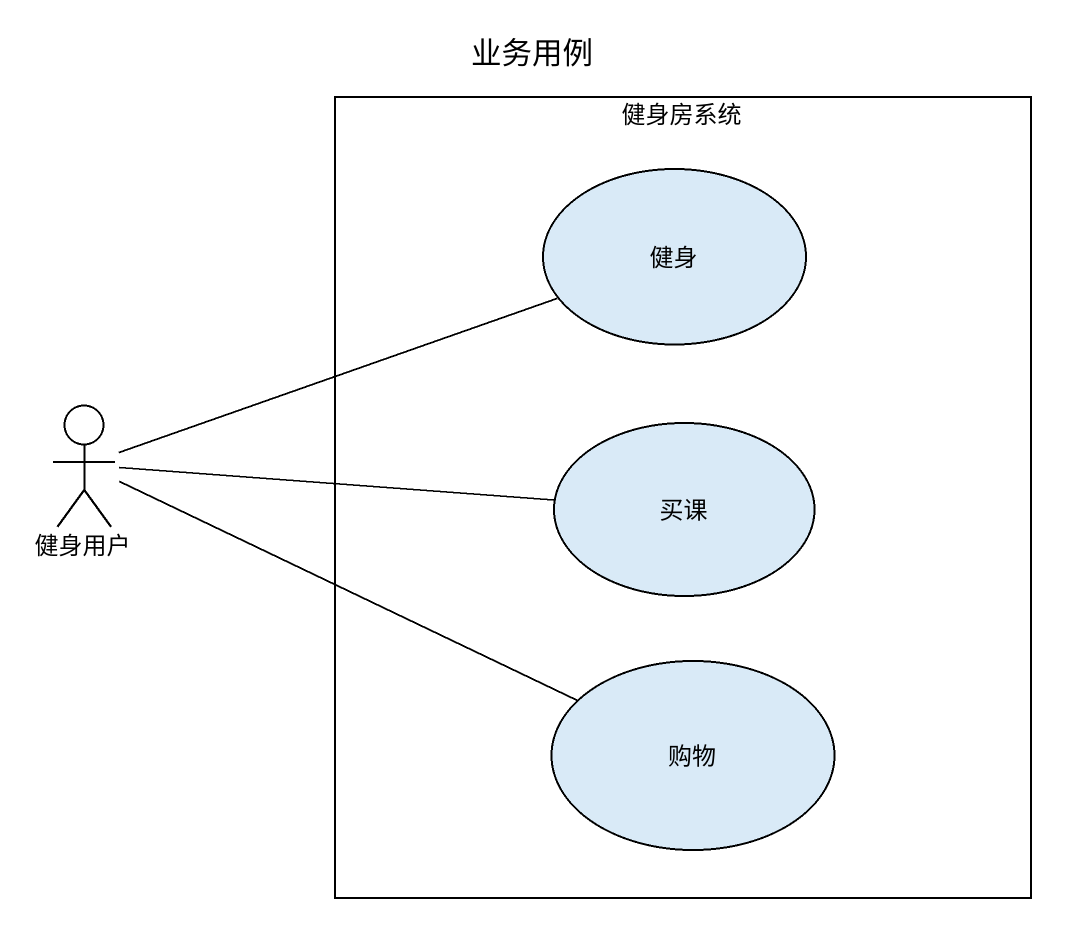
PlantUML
@startuml
title 业务用例
rectangle 健身房系统 {
  usecase 健身
  usecase 买课
  usecase 购物
}
actor 健身用户
健身用户 -right- 健身
健身用户 -right- 买课
健身用户 -right- 购物
@enduml
